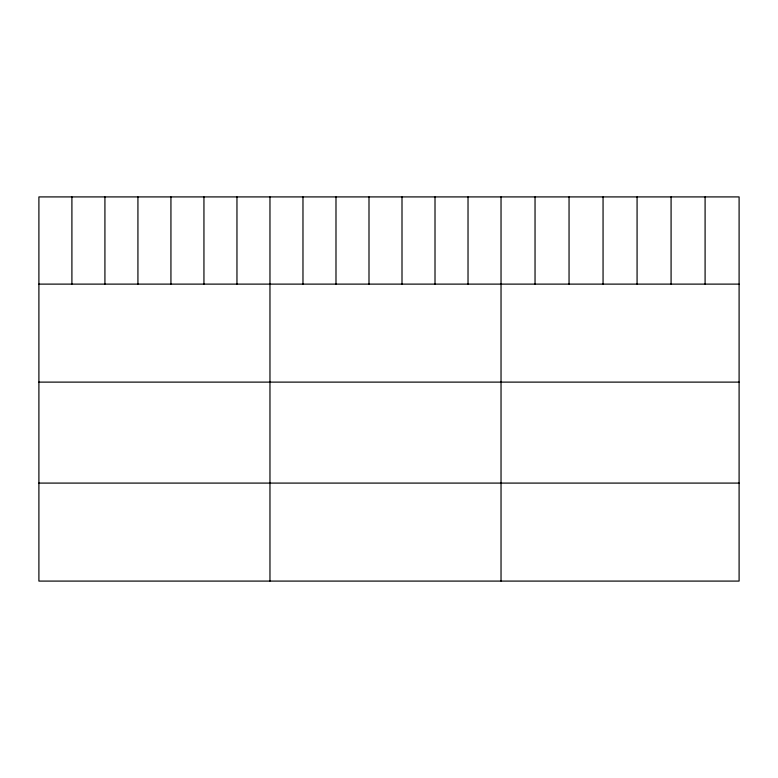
<?xml version="1.0" encoding="UTF-8"?>
<svg xmlns="http://www.w3.org/2000/svg" width="778" height="778" viewBox="0 0 778 778"><rect width="100%" height="100%" fill="white"/><g stroke="black" fill="none" stroke-linecap="round" stroke-linejoin="round"><path stroke-width="1.17" d="M739.1 284.116L739.1 581.088L38.9 581.088L38.9 196.912L739.1 196.912L739.1 284.116L38.9 284.116M38.9 382.115L739.1 382.115M38.9 483.089L739.1 483.089M705.092 196.912L705.092 284.116M671.083 196.912L671.083 284.116M637.075 196.912L637.075 284.116M603.057 196.912L603.057 284.116M569.049 196.912L569.049 284.116M535.04 196.912L535.04 284.116M501.032 196.912L501.032 581.088M468.025 196.912L468.025 284.116M435.009 196.912L435.009 284.116M402.002 196.912L402.002 284.116M368.996 196.912L368.996 284.116M335.989 196.912L335.989 284.116M302.973 196.912L302.973 284.116M269.966 196.912L269.966 581.088M236.959 196.912L236.959 284.116M203.943 196.912L203.943 284.116M170.936 196.912L170.936 284.116M137.93 196.912L137.93 284.116M104.923 196.912L104.923 284.116M71.907 196.912L71.907 284.116"/></g></svg>
